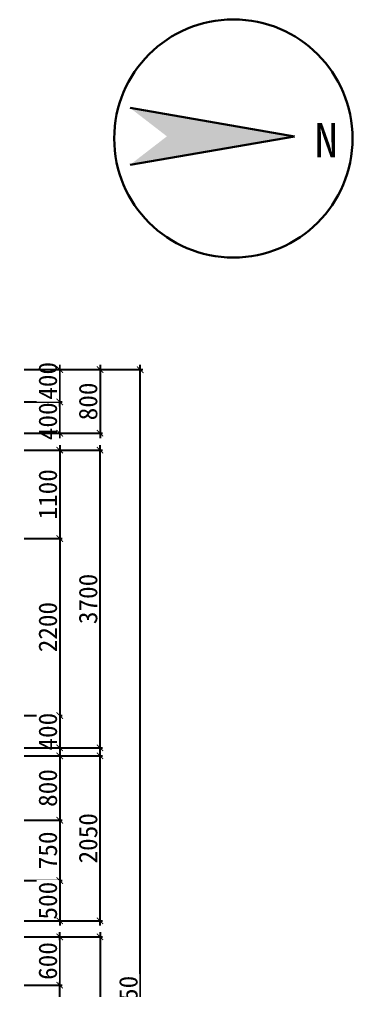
# Model space of a CAD drawing. Header units: millimetres. Extents: x -41640 to 3079702, y -5257903 to 68462.
# Drawn here: x 24973 to 29109, y 10611 to 22682 of the extents above; entities that cross this region are included whole.
import ezdxf

# ---------------------------------------------------------------- set-up
doc = ezdxf.new("R2010")
doc.units = ezdxf.units.MM
doc.header["$LTSCALE"] = 10
doc.layers.get('0').update_dxf_attribs({"color": 255})
doc.layers.get('Defpoints').update_dxf_attribs({"color": 255})
doc.layers.add('1室外尺寸标注', color=3, linetype='Continuous', lineweight=30)
doc.styles.get("Standard").update_dxf_attribs({"font": ''})
doc.styles.add('邓林', font='simhei.ttf')
doc.styles.get('Standard').set_extended_font_data('SimSun')
doc.dimstyles.get("Standard").update_dxf_attribs({"dimtxt": 0.18, "dimasz": 0.18, "dimexe": 0.18, "dimexo": 0.0625, "dimgap": 0.09, "dimtad": 0, "dimtih": 1, "dimtoh": 1, "dimdec": 4, "dimzin": 0, "dimdsep": 46, "dimtxsty": 'Standard', "dimcen": 0.09, "dimadec": 0, "dimazin": 0, "dimtfac": 1, "dimtdec": 4, "dimtofl": 0, "dimtmove": 0, "dimatfit": 3, "dimfxl": 1, "dimtolj": 1, "dimtzin": 0, "dimarcsym": 0})

# ---------------------------------------------------------------- blocks, each defined once
blk = doc.blocks.new('_ArchTick')
at = {"color": 0, "linetype": 'ByBlock', "const_width": 0.15}
blk.add_lwpolyline([(-0.5, -0.5), (0.5, 0.5)], dxfattribs=at)
blk = doc.blocks.new('*D332')
at = {"layer": '1室外尺寸标注', "color": 8, "lineweight": -2}
for p, q in [((25033, 10679), (25503, 10679)), ((25473, 8019), (25473, 10739)), ((25033, 8079), (25503, 8079))]:
    blk.add_line(p, q, dxfattribs=at)
at = {"layer": 'Defpoints', "color": 0, "lineweight": 30}
for p in [(24973, 10679, 0), (25473, 10679), (24973, 8079, 0)]:
    blk.add_point(p, dxfattribs=at)
at = {"layer": '1室外尺寸标注', "color": 8, "lineweight": -2, "xscale": 80, "yscale": 80, "zscale": 80}
for p, rotation in [((25473, 10679), 90), ((25473, 8079), 270)]:
    blk.add_blockref('_ArchTick', p, dxfattribs=dict(at, rotation=rotation))
at = {"layer": '1室外尺寸标注', "color": 45, "insert": (25326, 9379), "char_height": 230, "attachment_point": 5, "rotation": 90, "style": '邓林', "bg_fill": 3, "box_fill_scale": 1.1, "bg_fill_color": 256, "bg_fill_true_color": 13158600, "bg_fill_transparency": 4929760}
blk.add_mtext('2600', dxfattribs=at)
blk = doc.blocks.new('_Dot')
at = {"color": 0, "linetype": 'ByBlock', "lineweight": -2}
blk.add_line((-0.5, 0), (-1, 0), dxfattribs=at)
at = {"color": 0, "linetype": 'ByBlock', "const_width": 0.5}
blk.add_lwpolyline([(-0.25, 0, 1), (0.25, 0, 1)], format="xyb", close=True, dxfattribs=at)
blk = doc.blocks.new('DOT')
at = {"color": 0, "linetype": 'ByBlock'}
blk.add_line((-0.35, 0), (-1, 0), dxfattribs=at)
at = {"color": 0, "linetype": 'ByBlock', "const_width": 0.35}
blk.add_lwpolyline([(-0.175, 0, 1), (0.175, 0, 1)], format="xyb", close=True, dxfattribs=at)
blk = doc.blocks.new('*D333')
at = {"layer": '1室外尺寸标注', "color": 8, "lineweight": -2}
for p, q in [((25033, 11279), (25503, 11279)), ((25473, 10619), (25473, 11339)), ((25033, 10679), (25503, 10679))]:
    blk.add_line(p, q, dxfattribs=at)
at = {"layer": 'Defpoints', "color": 0, "lineweight": 30}
for p in [(24973, 11279, 0), (24973, 10679, 0)]:
    blk.add_point(p, dxfattribs=at)
at = {"layer": '1室外尺寸标注', "color": 8, "lineweight": -2, "xscale": 80, "yscale": 80, "zscale": 80}
for p, rotation in [((25473, 11279), 90), ((25473, 10679), 270)]:
    blk.add_blockref('_ArchTick', p, dxfattribs=dict(at, rotation=rotation))
at = {"layer": '1室外尺寸标注', "color": 45, "insert": (25326, 10979), "char_height": 230, "attachment_point": 5, "rotation": 90, "style": '邓林', "bg_fill": 3, "box_fill_scale": 1.1, "bg_fill_color": 256, "bg_fill_true_color": 13158600, "bg_fill_transparency": 4929760}
blk.add_mtext('600', dxfattribs=at)
at = {"layer": 'Defpoints', "color": 0, "lineweight": 30}
blk.add_point((25473, 11279), dxfattribs=at)
blk = doc.blocks.new('*D334')
at = {"layer": '1室外尺寸标注', "color": 8, "lineweight": -2}
for p, q in [((25473, 17479), (25473, 17989)), ((25033, 17929), (25503, 17929)), ((25033, 17539), (25503, 17539))]:
    blk.add_line(p, q, dxfattribs=at)
at = {"layer": 'Defpoints', "color": 0, "lineweight": 30}
for p in [(24973, 17929, 0), (24973, 17539, 0)]:
    blk.add_point(p, dxfattribs=at)
at = {"layer": '1室外尺寸标注', "color": 45, "insert": (25326, 17687), "char_height": 230, "attachment_point": 5, "rotation": 90, "style": '邓林', "bg_fill": 3, "box_fill_scale": 1.1, "bg_fill_color": 256, "bg_fill_true_color": 13158600, "bg_fill_transparency": 4929760}
blk.add_mtext('400', dxfattribs=at)
at = {"layer": 'Defpoints', "color": 0, "lineweight": 30}
blk.add_point((25473, 17929), dxfattribs=at)
at = {"layer": '1室外尺寸标注', "color": 8, "lineweight": -2, "xscale": 80, "yscale": 80, "zscale": 80}
for p, rotation in [((25473, 17929), 90), ((25473, 17539), 270)]:
    blk.add_blockref('_ArchTick', p, dxfattribs=dict(at, rotation=rotation))
blk = doc.blocks.new('*D335')
at = {"layer": '1室外尺寸标注', "color": 8, "lineweight": -2}
for p, q in [((25473, 17869), (25473, 18389)), ((25033, 18329), (25503, 18329)), ((25033, 17929), (25503, 17929))]:
    blk.add_line(p, q, dxfattribs=at)
at = {"layer": 'Defpoints', "color": 0, "lineweight": 30}
for p in [(24973, 18329, 0), (24973, 17929, 0)]:
    blk.add_point(p, dxfattribs=at)
at = {"layer": '1室外尺寸标注', "color": 45, "insert": (25326, 18190), "char_height": 230, "attachment_point": 5, "rotation": 90, "style": '邓林', "bg_fill": 3, "box_fill_scale": 1.1, "bg_fill_color": 256, "bg_fill_true_color": 13158600, "bg_fill_transparency": 4929244}
blk.add_mtext('400', dxfattribs=at)
at = {"layer": 'Defpoints', "color": 0, "lineweight": 30}
blk.add_point((25473, 18329), dxfattribs=at)
at = {"layer": '1室外尺寸标注', "color": 8, "lineweight": -2, "xscale": 80, "yscale": 80, "zscale": 80}
for p, rotation in [((25473, 18329), 90), ((25473, 17929), 270)]:
    blk.add_blockref('_ArchTick', p, dxfattribs=dict(at, rotation=rotation))
blk = doc.blocks.new('*D336')
at = {"layer": '1室外尺寸标注', "color": 8, "lineweight": -2}
for p, q in [((26473, 2419), (26473, 18389)), ((25033, 18329), (26503, 18329)), ((25033, 2479), (26503, 2479))]:
    blk.add_line(p, q, dxfattribs=at)
at = {"layer": 'Defpoints', "color": 0, "lineweight": 30}
for p in [(24973, 18329, 0), (26473, 18329), (24973, 2479, 0)]:
    blk.add_point(p, dxfattribs=at)
at = {"layer": '1室外尺寸标注', "color": 8, "lineweight": -2, "xscale": 80, "yscale": 80, "zscale": 80}
for p, rotation in [((26473, 18329), 90), ((26473, 2479), 270)]:
    blk.add_blockref('_ArchTick', p, dxfattribs=dict(at, rotation=rotation))
at = {"layer": '1室外尺寸标注', "color": 45, "insert": (26326, 10404), "char_height": 230, "attachment_point": 5, "rotation": 90, "style": '邓林', "bg_fill": 3, "box_fill_scale": 1.1, "bg_fill_color": 256, "bg_fill_true_color": 13158600, "bg_fill_transparency": 3989424}
blk.add_mtext('15850', dxfattribs=at)
blk = doc.blocks.new('*D337')
at = {"layer": '1室外尺寸标注', "color": 8, "lineweight": -2}
for p, q in [((25973, 18389), (25973, 17479)), ((25033, 18329), (26003, 18329)), ((25033, 17539), (26003, 17539))]:
    blk.add_line(p, q, dxfattribs=at)
at = {"layer": 'Defpoints', "color": 0, "lineweight": 30}
for p in [(24973, 18329, 0), (24973, 17539, 0), (25973, 17539)]:
    blk.add_point(p, dxfattribs=at)
at = {"layer": '1室外尺寸标注', "color": 8, "lineweight": -2, "xscale": 80, "yscale": 80, "zscale": 80}
for p, rotation in [((25973, 18329), 90), ((25973, 17539), 270)]:
    blk.add_blockref('_ArchTick', p, dxfattribs=dict(at, rotation=rotation))
at = {"layer": '1室外尺寸标注', "color": 45, "insert": (25826, 17934), "char_height": 230, "attachment_point": 5, "rotation": 90, "style": '邓林', "bg_fill": 3, "box_fill_scale": 1.1, "bg_fill_color": 256, "bg_fill_true_color": 13158600, "bg_fill_transparency": 7038384}
blk.add_mtext('800', dxfattribs=at)
blk = doc.blocks.new('*D338')
at = {"layer": '1室外尺寸标注', "color": 8, "lineweight": -2}
for p, q in [((25033, 11279), (26003, 11279)), ((25973, 11339), (25973, 7419)), ((25033, 7479), (26003, 7479))]:
    blk.add_line(p, q, dxfattribs=at)
at = {"layer": 'Defpoints', "color": 0, "lineweight": 30}
for p in [(24973, 11279, 0), (24973, 7479, 0), (25973, 7479)]:
    blk.add_point(p, dxfattribs=at)
at = {"layer": '1室外尺寸标注', "color": 8, "lineweight": -2, "xscale": 80, "yscale": 80, "zscale": 80}
for p, rotation in [((25973, 11279), 90), ((25973, 7479), 270)]:
    blk.add_blockref('_ArchTick', p, dxfattribs=dict(at, rotation=rotation))
at = {"layer": '1室外尺寸标注', "color": 45, "insert": (25826, 9379), "char_height": 230, "attachment_point": 5, "rotation": 90, "style": '邓林', "bg_fill": 3, "box_fill_scale": 1.1, "bg_fill_color": 256, "bg_fill_true_color": 13158600, "bg_fill_transparency": 4929244}
blk.add_mtext('3800', dxfattribs=at)
blk = doc.blocks.new('*D341')
at = {"layer": '1室外尺寸标注', "color": 8, "lineweight": -2}
for p, q in [((25473, 17389), (25473, 16169)), ((25033, 17329), (25503, 17329)), ((25033, 16229), (25503, 16229))]:
    blk.add_line(p, q, dxfattribs=at)
at = {"layer": 'Defpoints', "color": 0, "lineweight": 30}
for p in [(24973, 17329, 0), (24973, 16229, 0), (25473, 16229)]:
    blk.add_point(p, dxfattribs=at)
at = {"layer": '1室外尺寸标注', "color": 8, "lineweight": -2, "xscale": 80, "yscale": 80, "zscale": 80}
for p, rotation in [((25473, 17329), 90), ((25473, 16229), 270)]:
    blk.add_blockref('_ArchTick', p, dxfattribs=dict(at, rotation=rotation))
at = {"layer": '1室外尺寸标注', "color": 45, "insert": (25326, 16779), "char_height": 230, "attachment_point": 5, "rotation": 90, "style": '邓林', "bg_fill": 3, "box_fill_scale": 1.1, "bg_fill_color": 256, "bg_fill_true_color": 13158600, "bg_fill_transparency": 4929244}
blk.add_mtext('1100', dxfattribs=at)
blk = doc.blocks.new('*D342')
at = {"layer": '1室外尺寸标注', "color": 8, "lineweight": -2}
for p, q in [((25033, 16229), (25503, 16229)), ((25473, 16289), (25473, 13969)), ((25033, 14029), (25503, 14029))]:
    blk.add_line(p, q, dxfattribs=at)
at = {"layer": 'Defpoints', "color": 0, "lineweight": 30}
for p in [(24973, 16229, 0), (24973, 14029, 0), (25473, 14029)]:
    blk.add_point(p, dxfattribs=at)
at = {"layer": '1室外尺寸标注', "color": 8, "lineweight": -2, "xscale": 80, "yscale": 80, "zscale": 80}
for p, rotation in [((25473, 16229), 90), ((25473, 14029), 270)]:
    blk.add_blockref('_ArchTick', p, dxfattribs=dict(at, rotation=rotation))
at = {"layer": '1室外尺寸标注', "color": 45, "insert": (25326, 15129), "char_height": 230, "attachment_point": 5, "rotation": 90, "style": '邓林', "bg_fill": 3, "box_fill_scale": 1.1, "bg_fill_color": 256, "bg_fill_true_color": 13158600, "bg_fill_transparency": 4929244}
blk.add_mtext('2200', dxfattribs=at)
blk = doc.blocks.new('*D343')
at = {"layer": '1室外尺寸标注', "color": 8, "lineweight": -2}
for p, q in [((25033, 14029), (25503, 14029)), ((25473, 14089), (25473, 13569)), ((25033, 13629), (25503, 13629))]:
    blk.add_line(p, q, dxfattribs=at)
at = {"layer": 'Defpoints', "color": 0, "lineweight": 30}
for p in [(24973, 14029, 0), (24973, 13629, 0)]:
    blk.add_point(p, dxfattribs=at)
at = {"layer": '1室外尺寸标注', "color": 45, "insert": (25326, 13829), "char_height": 230, "attachment_point": 5, "rotation": 90, "style": '邓林', "bg_fill": 3, "box_fill_scale": 1.1, "bg_fill_color": 256, "bg_fill_true_color": 13158600, "bg_fill_transparency": 4929244}
blk.add_mtext('400', dxfattribs=at)
at = {"layer": 'Defpoints', "color": 0, "lineweight": 30}
blk.add_point((25473, 13629), dxfattribs=at)
at = {"layer": '1室外尺寸标注', "color": 8, "lineweight": -2, "xscale": 80, "yscale": 80, "zscale": 80}
for p, rotation in [((25473, 14029), 90), ((25473, 13629), 270)]:
    blk.add_blockref('_ArchTick', p, dxfattribs=dict(at, rotation=rotation))
blk = doc.blocks.new('*D344')
at = {"layer": '1室外尺寸标注', "color": 8, "lineweight": -2}
for p, q in [((25033, 13529), (25503, 13529)), ((25473, 13589), (25473, 12669)), ((25033, 12729), (25503, 12729))]:
    blk.add_line(p, q, dxfattribs=at)
at = {"layer": 'Defpoints', "color": 0, "lineweight": 30}
for p in [(24973, 13529, 0), (24973, 12729, 0), (25473, 12729)]:
    blk.add_point(p, dxfattribs=at)
at = {"layer": '1室外尺寸标注', "color": 8, "lineweight": -2, "xscale": 80, "yscale": 80, "zscale": 80}
for p, rotation in [((25473, 13529), 90), ((25473, 12729), 270)]:
    blk.add_blockref('_ArchTick', p, dxfattribs=dict(at, rotation=rotation))
at = {"layer": '1室外尺寸标注', "color": 45, "insert": (25326, 13129), "char_height": 230, "attachment_point": 5, "rotation": 90, "style": '邓林', "bg_fill": 3, "box_fill_scale": 1.1, "bg_fill_color": 256, "bg_fill_true_color": 13158600, "bg_fill_transparency": 4929244}
blk.add_mtext('800', dxfattribs=at)
blk = doc.blocks.new('*D345')
at = {"layer": '1室外尺寸标注', "color": 8, "lineweight": -2}
for p, q in [((25033, 12729), (25503, 12729)), ((25473, 12789), (25473, 11919)), ((25033, 11979), (25503, 11979))]:
    blk.add_line(p, q, dxfattribs=at)
at = {"layer": 'Defpoints', "color": 0, "lineweight": 30}
for p in [(24973, 12729, 0), (24973, 11979, 0), (25473, 11979)]:
    blk.add_point(p, dxfattribs=at)
at = {"layer": '1室外尺寸标注', "color": 8, "lineweight": -2, "xscale": 80, "yscale": 80, "zscale": 80}
for p, rotation in [((25473, 12729), 90), ((25473, 11979), 270)]:
    blk.add_blockref('_ArchTick', p, dxfattribs=dict(at, rotation=rotation))
at = {"layer": '1室外尺寸标注', "color": 45, "insert": (25326, 12354), "char_height": 230, "attachment_point": 5, "rotation": 90, "style": '邓林', "bg_fill": 3, "box_fill_scale": 1.1, "bg_fill_color": 256, "bg_fill_true_color": 13158600, "bg_fill_transparency": 4929244}
blk.add_mtext('750', dxfattribs=at)
blk = doc.blocks.new('*D346')
at = {"layer": '1室外尺寸标注', "color": 8, "lineweight": -2}
for p, q in [((25033, 11979), (25503, 11979)), ((25473, 12039), (25473, 11419)), ((25033, 11479), (25503, 11479))]:
    blk.add_line(p, q, dxfattribs=at)
at = {"layer": 'Defpoints', "color": 0, "lineweight": 30}
for p in [(24973, 11979, 0), (24973, 11479, 0)]:
    blk.add_point(p, dxfattribs=at)
at = {"layer": '1室外尺寸标注', "color": 45, "insert": (25326, 11729), "char_height": 230, "attachment_point": 5, "rotation": 90, "style": '邓林', "bg_fill": 3, "box_fill_scale": 1.1, "bg_fill_color": 256, "bg_fill_true_color": 13158600, "bg_fill_transparency": 12750096}
blk.add_mtext('500', dxfattribs=at)
at = {"layer": 'Defpoints', "color": 0, "lineweight": 30}
blk.add_point((25473, 11479), dxfattribs=at)
at = {"layer": '1室外尺寸标注', "color": 8, "lineweight": -2, "xscale": 80, "yscale": 80, "zscale": 80}
for p, rotation in [((25473, 11979), 90), ((25473, 11479), 270)]:
    blk.add_blockref('_ArchTick', p, dxfattribs=dict(at, rotation=rotation))
blk = doc.blocks.new('*D347')
at = {"layer": '1室外尺寸标注', "color": 8, "lineweight": -2}
for p, q in [((25033, 13529), (26003, 13529)), ((25973, 11419), (25973, 13589)), ((25033, 11479), (26003, 11479))]:
    blk.add_line(p, q, dxfattribs=at)
at = {"layer": 'Defpoints', "color": 0, "lineweight": 30}
for p in [(24973, 13529, 0), (25973, 13529), (24973, 11479, 0)]:
    blk.add_point(p, dxfattribs=at)
at = {"layer": '1室外尺寸标注', "color": 8, "lineweight": -2, "xscale": 80, "yscale": 80, "zscale": 80}
for p, rotation in [((25973, 13529), 90), ((25973, 11479), 270)]:
    blk.add_blockref('_ArchTick', p, dxfattribs=dict(at, rotation=rotation))
at = {"layer": '1室外尺寸标注', "color": 45, "insert": (25826, 12504), "char_height": 230, "attachment_point": 5, "rotation": 90, "style": '邓林', "bg_fill": 3, "box_fill_scale": 1.1, "bg_fill_color": 256, "bg_fill_true_color": 13158600, "bg_fill_transparency": 4928728}
blk.add_mtext('2050', dxfattribs=at)
blk = doc.blocks.new('*D348')
at = {"layer": '1室外尺寸标注', "color": 8, "lineweight": -2}
for p, q in [((25973, 13569), (25973, 17389)), ((25033, 17329), (26003, 17329)), ((25033, 13629), (26003, 13629))]:
    blk.add_line(p, q, dxfattribs=at)
at = {"layer": 'Defpoints', "color": 0, "lineweight": 30}
for p in [(24973, 17329, 0), (25973, 17329), (24973, 13629, 0)]:
    blk.add_point(p, dxfattribs=at)
at = {"layer": '1室外尺寸标注', "color": 8, "lineweight": -2, "xscale": 80, "yscale": 80, "zscale": 80}
for p, rotation in [((25973, 17329), 90), ((25973, 13629), 270)]:
    blk.add_blockref('_ArchTick', p, dxfattribs=dict(at, rotation=rotation))
at = {"layer": '1室外尺寸标注', "color": 45, "insert": (25826, 15479), "char_height": 230, "attachment_point": 5, "rotation": 90, "style": '邓林', "bg_fill": 3, "box_fill_scale": 1.1, "bg_fill_color": 256, "bg_fill_true_color": 13158600, "bg_fill_transparency": 4928728}
blk.add_mtext('3700', dxfattribs=at)

msp = doc.modelspace()

# ---------------------------------------------------------------- hatches: boundary and pattern name
at = {"layer": '1室外尺寸标注'}
msp.add_hatch(color=45, dxfattribs=at).paths.add_polyline_path([(26346, 21582.1), (26803.5, 21228.6), (26346, 20875.2), (28389, 21228.6)])

# ---------------------------------------------------------------- linework, layer by layer
at = {"layer": '1室外尺寸标注', "color": 45}
for q in [(26346, 21582.1, 0), (26346, 20875.2, 0)]:
    msp.add_line((28389, 21228.6, 0), q, dxfattribs=at)
msp.add_circle((27628.8, 21202, 0), 1479.9, dxfattribs=at)

# ---------------------------------------------------------------- texts
at = {"layer": '1室外尺寸标注', "color": 45, "style": '邓林'}
msp.add_text('N', height=428.2, dxfattribs=at).set_placement((28637.2, 20966, 0))

# ---------------------------------------------------------------- dimensions: what is measured, and where the dimension line sits
at = {"layer": '1室外尺寸标注', "color": 45}
dim = msp.add_linear_dim(base=(25472.6, 17929, 0), p1=(24972.6, 17539), p2=(24972.6, 17929), angle=90, text='400', dimstyle='Standard', override={"dimtxt": 230, "dimasz": 80, "dimexe": 30, "dimexo": 60, "dimgap": 30, "dimtad": 1, "dimtih": 0, "dimtoh": 0, "dimdec": 0, "dimzin": 8, "dimdsep": 44, "dimtxsty": '邓林', "dimblk": 'ArchTick', "dimcen": 2.5, "dimdle": 60, "dimclrd": 8, "dimclre": 8, "dimclrt": 45, "dimtdec": 0, "dimtofl": 1, "dimtmove": 1, "dimldrblk": 'Dot', "dimfxl": 5, "dimtfill": 1, "dimtolj": 0, "dimtzin": 8}, dxfattribs=at)
dim.commit()
dim.dimension.update_dxf_attribs({"geometry": '*D334', "text_midpoint": (25472.6, 17687.5, 0), "dimtype": 160})
dim = msp.add_linear_dim(base=(25472.6, 10679, 0), p1=(24972.6, 8079), p2=(24972.6, 10679), angle=90, dimstyle='Standard', override={"dimtxt": 230, "dimasz": 80, "dimexe": 30, "dimexo": 60, "dimgap": 30, "dimtad": 1, "dimtih": 0, "dimtoh": 0, "dimdec": 0, "dimzin": 8, "dimdsep": 44, "dimtxsty": '邓林', "dimblk": 'ArchTick', "dimcen": 2.5, "dimdle": 60, "dimclrd": 8, "dimclre": 8, "dimclrt": 45, "dimtdec": 0, "dimtofl": 1, "dimtmove": 1, "dimldrblk": 'Dot', "dimfxl": 5, "dimtfill": 1, "dimtolj": 0, "dimtzin": 8}, dxfattribs=at)
dim.commit()
dim.dimension.update_dxf_attribs({"geometry": '*D332', "text_midpoint": (25326.3, 9379, 0)})

# ---------------------------------------------------------------- next in the draw order: dimensions: what is measured, and where the dimension line sits
dim = msp.add_linear_dim(base=(25472.6, 18329, 0), p1=(24972.6, 17929), p2=(24972.6, 18329), angle=90, dimstyle='Standard', override={"dimtxt": 230, "dimasz": 80, "dimexe": 30, "dimexo": 60, "dimgap": 30, "dimtad": 1, "dimtih": 0, "dimtoh": 0, "dimdec": 0, "dimzin": 8, "dimdsep": 44, "dimtxsty": '邓林', "dimblk": 'ArchTick', "dimcen": 2.5, "dimdle": 60, "dimclrd": 8, "dimclre": 8, "dimclrt": 45, "dimtdec": 0, "dimtofl": 1, "dimtmove": 1, "dimldrblk": 'Dot', "dimfxl": 5, "dimtfill": 1, "dimtolj": 0, "dimtzin": 8}, dxfattribs=at)
dim.commit()
dim.dimension.update_dxf_attribs({"geometry": '*D335', "text_midpoint": (25472.6, 18189.7, 0), "dimtype": 160})
dim = msp.add_linear_dim(base=(25472.6, 11279, 0), p1=(24972.6, 10679), p2=(24972.6, 11279), angle=90, dimstyle='Standard', override={"dimtxt": 230, "dimasz": 80, "dimexe": 30, "dimexo": 60, "dimgap": 30, "dimtad": 1, "dimtih": 0, "dimtoh": 0, "dimdec": 0, "dimzin": 8, "dimdsep": 44, "dimtxsty": '邓林', "dimblk": 'ArchTick', "dimcen": 2.5, "dimdle": 60, "dimclrd": 8, "dimclre": 8, "dimclrt": 45, "dimtdec": 0, "dimtofl": 1, "dimtmove": 1, "dimldrblk": 'Dot', "dimfxl": 5, "dimtfill": 1, "dimtolj": 0, "dimtzin": 8}, dxfattribs=at)
dim.commit()
dim.dimension.update_dxf_attribs({"geometry": '*D333', "text_midpoint": (25326.3, 10979, 0)})

# ---------------------------------------------------------------- next in the draw order: dimensions: what is measured, and where the dimension line sits
dim = msp.add_linear_dim(base=(26472.6, 18329, 0), p1=(24972.6, 2479), p2=(24972.6, 18329), angle=90, dimstyle='Standard', override={"dimtxt": 230, "dimasz": 80, "dimexe": 30, "dimexo": 60, "dimgap": 30, "dimtad": 1, "dimtih": 0, "dimtoh": 0, "dimdec": 0, "dimzin": 8, "dimdsep": 44, "dimtxsty": '邓林', "dimblk": 'ArchTick', "dimcen": 2.5, "dimdle": 60, "dimclrd": 8, "dimclre": 8, "dimclrt": 45, "dimtdec": 0, "dimtofl": 1, "dimtmove": 1, "dimldrblk": 'Dot', "dimfxl": 5, "dimtfill": 1, "dimtolj": 0, "dimtzin": 8}, dxfattribs=at)
dim.commit()
dim.dimension.update_dxf_attribs({"geometry": '*D336', "text_midpoint": (26326.3, 10404, 0)})

# ---------------------------------------------------------------- next in the draw order: dimensions: what is measured, and where the dimension line sits
dim = msp.add_linear_dim(base=(25972.6, 17539, 0), p1=(24972.6, 18329), p2=(24972.6, 17539), angle=90, text='800', dimstyle='Standard', override={"dimtxt": 230, "dimasz": 80, "dimexe": 30, "dimexo": 60, "dimgap": 30, "dimtad": 1, "dimtih": 0, "dimtoh": 0, "dimdec": 0, "dimzin": 8, "dimdsep": 44, "dimtxsty": '邓林', "dimblk": 'ArchTick', "dimcen": 2.5, "dimdle": 60, "dimclrd": 8, "dimclre": 8, "dimclrt": 45, "dimtdec": 0, "dimtofl": 1, "dimtmove": 1, "dimldrblk": 'Dot', "dimfxl": 5, "dimtfill": 1, "dimtolj": 0, "dimtzin": 8}, dxfattribs=at)
dim.commit()
dim.dimension.update_dxf_attribs({"geometry": '*D337', "text_midpoint": (25826.3, 17934, 0)})
for base, p1, p2, picture, middle in [((25472.6, 16229, 0), (24972.6, 17329), (24972.6, 16229), '*D341', (25326.3, 16779, 0)), ((25972.6, 7479, 0), (24972.6, 11279), (24972.6, 7479), '*D338', (25826.3, 9379, 0))]:
    dim = msp.add_linear_dim(base=base, p1=p1, p2=p2, angle=90, dimstyle='Standard', override={"dimtxt": 230, "dimasz": 80, "dimexe": 30, "dimexo": 60, "dimgap": 30, "dimtad": 1, "dimtih": 0, "dimtoh": 0, "dimdec": 0, "dimzin": 8, "dimdsep": 44, "dimtxsty": '邓林', "dimblk": 'ArchTick', "dimcen": 2.5, "dimdle": 60, "dimclrd": 8, "dimclre": 8, "dimclrt": 45, "dimtdec": 0, "dimtofl": 1, "dimtmove": 1, "dimldrblk": 'Dot', "dimfxl": 5, "dimtfill": 1, "dimtolj": 0, "dimtzin": 8}, dxfattribs=at)
    dim.commit()
    dim.dimension.update_dxf_attribs({"geometry": picture, "text_midpoint": middle})

# ---------------------------------------------------------------- next in the draw order: dimensions: what is measured, and where the dimension line sits
dim = msp.add_linear_dim(base=(25472.6, 14029, 0), p1=(24972.6, 16229), p2=(24972.6, 14029), angle=90, dimstyle='Standard', override={"dimtxt": 230, "dimasz": 80, "dimexe": 30, "dimexo": 60, "dimgap": 30, "dimtad": 1, "dimtih": 0, "dimtoh": 0, "dimdec": 0, "dimzin": 8, "dimdsep": 44, "dimtxsty": '邓林', "dimblk": 'ArchTick', "dimcen": 2.5, "dimdle": 60, "dimclrd": 8, "dimclre": 8, "dimclrt": 45, "dimtdec": 0, "dimtofl": 1, "dimtmove": 1, "dimldrblk": 'Dot', "dimfxl": 5, "dimtfill": 1, "dimtolj": 0, "dimtzin": 8}, dxfattribs=at)
dim.commit()
dim.dimension.update_dxf_attribs({"geometry": '*D342', "text_midpoint": (25326.3, 15129, 0)})

# ---------------------------------------------------------------- next in the draw order: dimensions: what is measured, and where the dimension line sits
dim = msp.add_linear_dim(base=(25472.6, 13629, 0), p1=(24972.6, 14029), p2=(24972.6, 13629), angle=90, dimstyle='Standard', override={"dimtxt": 230, "dimasz": 80, "dimexe": 30, "dimexo": 60, "dimgap": 30, "dimtad": 1, "dimtih": 0, "dimtoh": 0, "dimdec": 0, "dimzin": 8, "dimdsep": 44, "dimtxsty": '邓林', "dimblk": 'ArchTick', "dimcen": 2.5, "dimdle": 60, "dimclrd": 8, "dimclre": 8, "dimclrt": 45, "dimtdec": 0, "dimtofl": 1, "dimtmove": 1, "dimldrblk": 'Dot', "dimfxl": 5, "dimtfill": 1, "dimtolj": 0, "dimtzin": 8}, dxfattribs=at)
dim.commit()
dim.dimension.update_dxf_attribs({"geometry": '*D343', "text_midpoint": (25472.6, 13829, 0), "dimtype": 160})

# ---------------------------------------------------------------- next in the draw order: dimensions: what is measured, and where the dimension line sits
dim = msp.add_linear_dim(base=(25472.6, 12729, 0), p1=(24972.6, 13529), p2=(24972.6, 12729), angle=90, dimstyle='Standard', override={"dimtxt": 230, "dimasz": 80, "dimexe": 30, "dimexo": 60, "dimgap": 30, "dimtad": 1, "dimtih": 0, "dimtoh": 0, "dimdec": 0, "dimzin": 8, "dimdsep": 44, "dimtxsty": '邓林', "dimblk": 'ArchTick', "dimcen": 2.5, "dimdle": 60, "dimclrd": 8, "dimclre": 8, "dimclrt": 45, "dimtdec": 0, "dimtofl": 1, "dimtmove": 1, "dimldrblk": 'Dot', "dimfxl": 5, "dimtfill": 1, "dimtolj": 0, "dimtzin": 8}, dxfattribs=at)
dim.commit()
dim.dimension.update_dxf_attribs({"geometry": '*D344', "text_midpoint": (25326.3, 13129, 0)})

# ---------------------------------------------------------------- next in the draw order: dimensions: what is measured, and where the dimension line sits
dim = msp.add_linear_dim(base=(25472.6, 11979, 0), p1=(24972.6, 12729), p2=(24972.6, 11979), angle=90, dimstyle='Standard', override={"dimtxt": 230, "dimasz": 80, "dimexe": 30, "dimexo": 60, "dimgap": 30, "dimtad": 1, "dimtih": 0, "dimtoh": 0, "dimdec": 0, "dimzin": 8, "dimdsep": 44, "dimtxsty": '邓林', "dimblk": 'ArchTick', "dimcen": 2.5, "dimdle": 60, "dimclrd": 8, "dimclre": 8, "dimclrt": 45, "dimtdec": 0, "dimtofl": 1, "dimtmove": 1, "dimldrblk": 'Dot', "dimfxl": 5, "dimtfill": 1, "dimtolj": 0, "dimtzin": 8}, dxfattribs=at)
dim.commit()
dim.dimension.update_dxf_attribs({"geometry": '*D345', "text_midpoint": (25326.3, 12354, 0)})

# ---------------------------------------------------------------- next in the draw order: dimensions: what is measured, and where the dimension line sits
dim = msp.add_linear_dim(base=(25472.6, 11479, 0), p1=(24972.6, 11979), p2=(24972.6, 11479), angle=90, dimstyle='Standard', override={"dimtxt": 230, "dimasz": 80, "dimexe": 30, "dimexo": 60, "dimgap": 30, "dimtad": 1, "dimtih": 0, "dimtoh": 0, "dimdec": 0, "dimzin": 8, "dimdsep": 44, "dimtxsty": '邓林', "dimblk": 'ArchTick', "dimcen": 2.5, "dimdle": 60, "dimclrd": 8, "dimclre": 8, "dimclrt": 45, "dimtdec": 0, "dimtofl": 1, "dimtmove": 1, "dimldrblk": 'Dot', "dimfxl": 5, "dimtfill": 1, "dimtolj": 0, "dimtzin": 8}, dxfattribs=at)
dim.commit()
dim.dimension.update_dxf_attribs({"geometry": '*D346', "text_midpoint": (25472.6, 11729, 0), "dimtype": 160})

# ---------------------------------------------------------------- next in the draw order: dimensions: what is measured, and where the dimension line sits
dim = msp.add_linear_dim(base=(25972.6, 13529, 0), p1=(24972.6, 11479), p2=(24972.6, 13529), angle=90, dimstyle='Standard', override={"dimtxt": 230, "dimasz": 80, "dimexe": 30, "dimexo": 60, "dimgap": 30, "dimtad": 1, "dimtih": 0, "dimtoh": 0, "dimdec": 0, "dimzin": 8, "dimdsep": 44, "dimtxsty": '邓林', "dimblk": 'ArchTick', "dimcen": 2.5, "dimdle": 60, "dimclrd": 8, "dimclre": 8, "dimclrt": 45, "dimtdec": 0, "dimtofl": 1, "dimtmove": 1, "dimldrblk": 'Dot', "dimfxl": 5, "dimtfill": 1, "dimtolj": 0, "dimtzin": 8}, dxfattribs=at)
dim.commit()
dim.dimension.update_dxf_attribs({"geometry": '*D347', "text_midpoint": (25826.3, 12504, 0)})

# ---------------------------------------------------------------- next in the draw order: dimensions: what is measured, and where the dimension line sits
dim = msp.add_linear_dim(base=(25972.6, 17329, 0), p1=(24972.6, 13629), p2=(24972.6, 17329), angle=90, dimstyle='Standard', override={"dimtxt": 230, "dimasz": 80, "dimexe": 30, "dimexo": 60, "dimgap": 30, "dimtad": 1, "dimtih": 0, "dimtoh": 0, "dimdec": 0, "dimzin": 8, "dimdsep": 44, "dimtxsty": '邓林', "dimblk": 'ArchTick', "dimcen": 2.5, "dimdle": 60, "dimclrd": 8, "dimclre": 8, "dimclrt": 45, "dimtdec": 0, "dimtofl": 1, "dimtmove": 1, "dimldrblk": 'Dot', "dimfxl": 5, "dimtfill": 1, "dimtolj": 0, "dimtzin": 8}, dxfattribs=at)
dim.commit()
dim.dimension.update_dxf_attribs({"geometry": '*D348', "text_midpoint": (25826.3, 15479, 0)})

doc.saveas('drawing.dxf')
